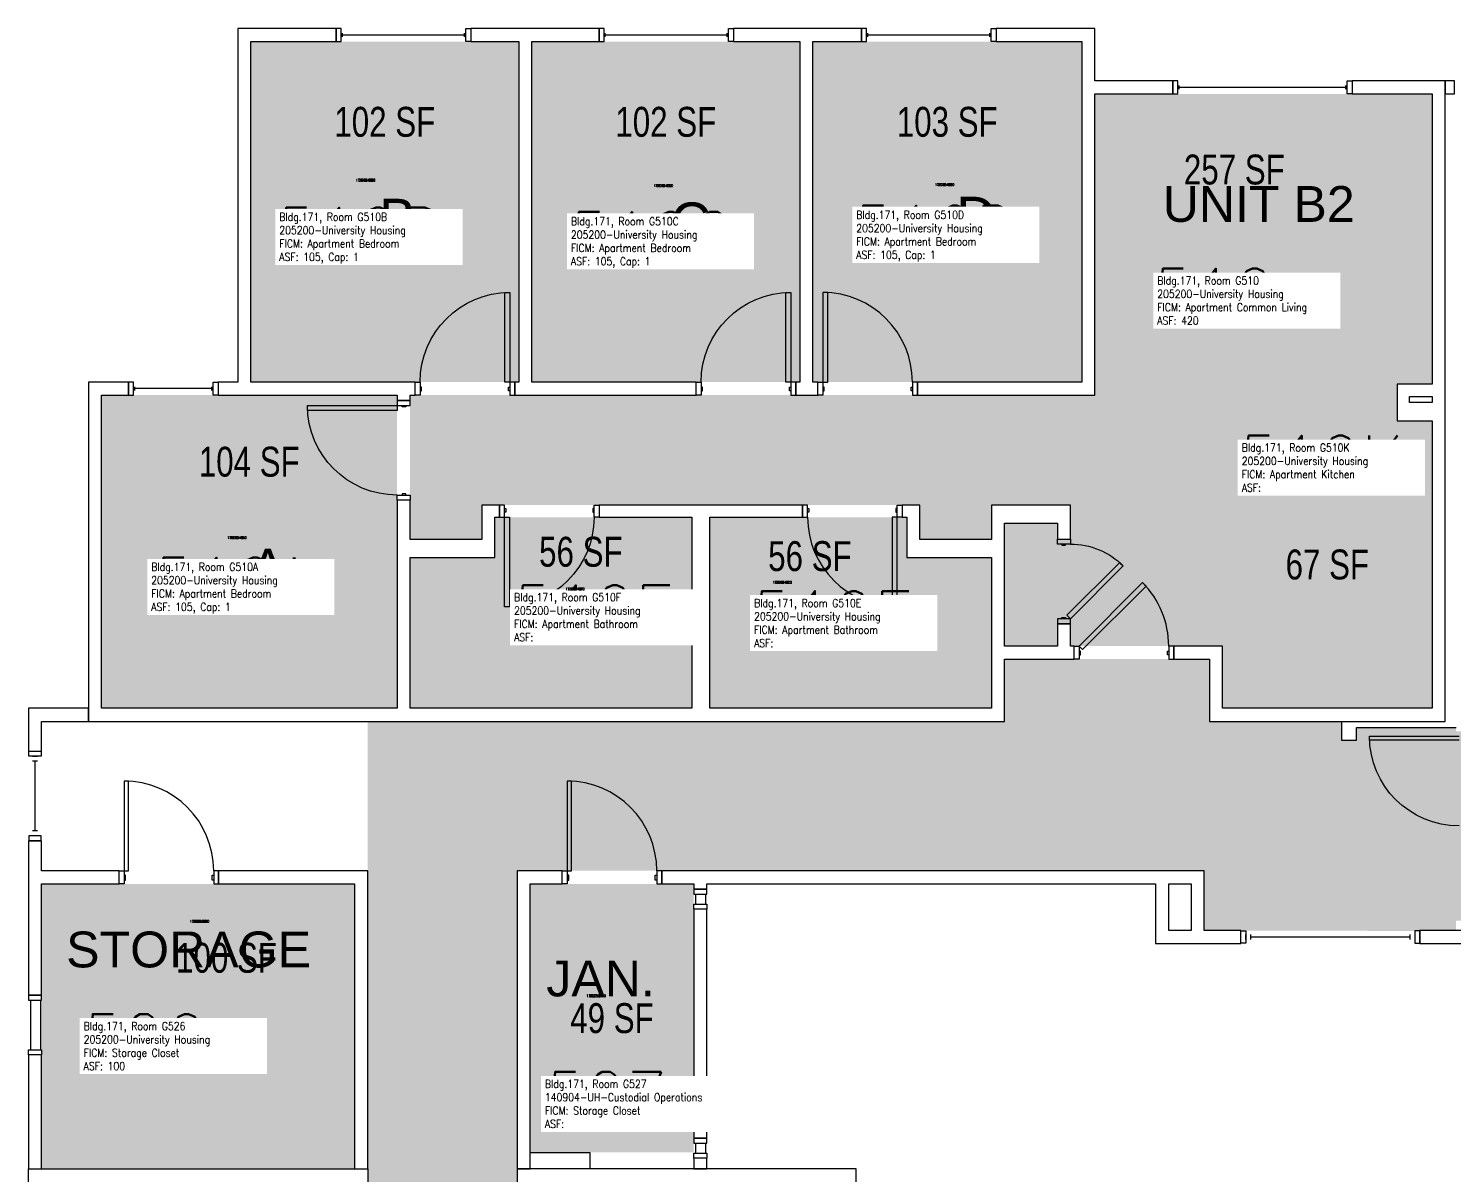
# Model space of a CAD drawing. Header units: inches. Extents: x 1062 to 4030, y -1482 to 1605.
# Drawn here: x 1205 to 1778, y 1145 to 1605 of the extents above; entities that cross this region are included whole.
import ezdxf
from ezdxf.enums import TextEntityAlignment as Align

# ---------------------------------------------------------------- set-up
doc = ezdxf.new("R2010")
doc.units = ezdxf.units.IN
doc.header["$LTSCALE"] = 192
doc.header["$MEASUREMENT"] = 0
for name, color, linetype in [('A-AREA-IDEN', 1, 'Continuous'), ('A-DOOR', 2, 'Continuous'), ('A-GLAZ', 1, 'Continuous'), ('A-IDEN-RNUM', 7, 'Continuous'), ('A-IDEN-SNUM', 4, 'Continuous'), ('A-IDEN-VNUM', 4, 'Continuous'), ('A-ROOM', 1, 'Continuous'), ('A-WALL', 5, 'Continuous'), ('AREA-TEXT', 3, 'Continuous'), ('Rooms-Category-Color', 7, 'Continuous'), ('Rooms-College-Color', 7, 'Continuous'), ('Rooms-Department-Color', 7, 'Continuous'), ('Rooms-Division-Color', 7, 'Continuous'), ('Rooms-Information', 7, 'Continuous')]:
    doc.layers.add(name, color=color, linetype=linetype)
doc.styles.add('AREA', font='arial.ttf', dxfattribs={"width": 0.75, "height": 12})
doc.styles.add('Dimstyle', font='arial.ttf')
doc.styles.add('ROOMSNUMBER', font='txt.shx', dxfattribs={"height": 0.03})
doc.styles.add('ROOMVNUMBER', font='simplex.shx', dxfattribs={"width": 0.85})
doc.styles.get("Standard").update_dxf_attribs({"font": 'arial.ttf'})

msp = doc.modelspace()

# ---------------------------------------------------------------- hatches: boundary and pattern name
h = msp.add_hatch()
h.set_pattern_fill('ANSI31', color=256, style=0)
h.set_pattern_definition([(45, (1169.63128, 1978.21835), (-0.088388348, 0.088388348), [])])
h.paths.add_polyline_path([(1501.1, 1394.27), (1559.84, 1394.27), (1559.84, 1385.06), (1501.1, 1385.06)], flags=9)
at = {"layer": 'Rooms-Category-Color', "true_color": 0x728ef3}
for points in [[(1401.74, 1600.13), (1294.11, 1600.13), (1294.11, 1463.38), (1401.75, 1463.39), (1401.75, 1599.68)], [(1406.99, 1600.13), (1514.61, 1600.13), (1514.63, 1463.39), (1406.99, 1463.38), (1407, 1599.68)], [(1519.86, 1600.13), (1627.86, 1600.13), (1627.86, 1463.38), (1519.86, 1463.38), (1519.88, 1599.68)], [(1768.61, 1579.13), (1633.11, 1579.13), (1633.11, 1458.13), (1358.11, 1458.13), (1358.11, 1400.13), (1386.86, 1400.13), (1386.86, 1414), (1562.9, 1414), (1562.9, 1400.13), (1591.65, 1400.13), (1591.65, 1414), (1623.34, 1414), (1623.34, 1400.38), (1618.09, 1400.38), (1618.09, 1406.75), (1596.9, 1406.75), (1596.9, 1357.38), (1618.09, 1357.38), (1618.09, 1366.38), (1623.34, 1366.38), (1623.34, 1357.38), (1684.47, 1357.38), (1684.47, 1447.88), (1754.61, 1447.88), (1754.61, 1462.5), (1768.61, 1462.5)], [(1234.13, 1332.38), (1234.11, 1458.13), (1352.86, 1458.13), (1352.86, 1332.38)], [(1768.61, 1447.88), (1768.61, 1332.38), (1684.47, 1332.38), (1684.47, 1447.88)], [(1392.13, 1409.12), (1471.25, 1409.12), (1471.25, 1332.38), (1358.13, 1332.38), (1358.11, 1392.88), (1392.11, 1392.88)], [(1478.52, 1332.38), (1591.65, 1332.38), (1591.65, 1392.88), (1557.65, 1392.88), (1557.65, 1409.12), (1478.5, 1409.12)], [(1210.06, 1261.87), (1335.81, 1261.87), (1335.81, 1147.37), (1210.06, 1147.37)], [(1406.31, 1154), (1472.06, 1154), (1472.06, 1261.87), (1406.31, 1261.87)]]:
    msp.add_hatch(color=171, dxfattribs=at).paths.add_polyline_path(points)
at = {"layer": 'Rooms-Category-Color', "true_color": 0xadadad}
for points in [[(1732.24, 1327.13), (1732.24, 1243.02), (1677.06, 1243.13), (1677.06, 1267.12), (1401.06, 1267.12), (1401.06, 779.34), (1426.06, 779.34), (1426.06, 697.02), (1401.06, 697.02), (1401.06, 512.98), (1426.06, 512.98), (1426.06, 430.66), (1401.06, 430.66), (1401.06, 62.63), (1341.06, 62.63), (1341.06, 430.66), (1316.06, 430.66), (1316.06, 512.98), (1341.06, 512.98), (1341.06, 697.02), (1316.06, 697.02), (1316.06, 779.34), (1341.06, 779.34), (1341.06, 1267.12), (1341.06, 1327.13), (1596.9, 1327.13), (1596.9, 1352.13), (1679.22, 1352.13), (1679.22, 1327.13)], [(2373.33, 1275.37), (2369.79, 1278.9), (2351.87, 1296.82), (2321.57, 1327.13), (2031.61, 1327.13), (1782.24, 1327.13), (1782.24, 1323.13), (1778.24, 1323.13), (1778.24, 1324.63), (1738.24, 1324.63), (1738.24, 1319.62), (1732.24, 1319.62), (1732.24, 1243.02), (1763.74, 1242.96), (1778.24, 1243.13), (1778.24, 1247.13), (1782.24, 1247.13), (1782.24, 1245.63), (1822.24, 1245.63), (1822.24, 1250.63), (1828.24, 1250.63), (1828.24, 1222.38), (1897.49, 1222.38), (1897.49, 1243.13), (2320.71, 1243.13), (2327.36, 1236.48), (2330.9, 1232.94)]]:
    msp.add_hatch(color=253, dxfattribs=at).paths.add_polyline_path(points)
at = {"layer": 'Rooms-College-Color', "true_color": 0xadadad}
for points in [[(1401.74, 1600.13), (1294.11, 1600.13), (1294.11, 1463.38), (1401.75, 1463.39), (1401.75, 1599.68)], [(1406.99, 1600.13), (1514.61, 1600.13), (1514.63, 1463.39), (1406.99, 1463.38), (1407, 1599.68)], [(1519.86, 1600.13), (1627.86, 1600.13), (1627.86, 1463.38), (1519.86, 1463.38), (1519.88, 1599.68)], [(1768.61, 1579.13), (1633.11, 1579.13), (1633.11, 1458.13), (1358.11, 1458.13), (1358.11, 1400.13), (1386.86, 1400.13), (1386.86, 1414), (1562.9, 1414), (1562.9, 1400.13), (1591.65, 1400.13), (1591.65, 1414), (1623.34, 1414), (1623.34, 1400.38), (1618.09, 1400.38), (1618.09, 1406.75), (1596.9, 1406.75), (1596.9, 1357.38), (1618.09, 1357.38), (1618.09, 1366.38), (1623.34, 1366.38), (1623.34, 1357.38), (1684.47, 1357.38), (1684.47, 1447.88), (1754.61, 1447.88), (1754.61, 1462.5), (1768.61, 1462.5)], [(1234.13, 1332.38), (1234.11, 1458.13), (1352.86, 1458.13), (1352.86, 1332.38)], [(1768.61, 1447.88), (1768.61, 1332.38), (1684.47, 1332.38), (1684.47, 1447.88)], [(1392.13, 1409.12), (1471.25, 1409.12), (1471.25, 1332.38), (1358.13, 1332.38), (1358.11, 1392.88), (1392.11, 1392.88)], [(1478.52, 1332.38), (1591.65, 1332.38), (1591.65, 1392.88), (1557.65, 1392.88), (1557.65, 1409.12), (1478.5, 1409.12)], [(1732.24, 1327.13), (1732.24, 1243.02), (1677.06, 1243.13), (1677.06, 1267.12), (1401.06, 1267.12), (1401.06, 779.34), (1426.06, 779.34), (1426.06, 697.02), (1401.06, 697.02), (1401.06, 512.98), (1426.06, 512.98), (1426.06, 430.66), (1401.06, 430.66), (1401.06, 62.63), (1341.06, 62.63), (1341.06, 430.66), (1316.06, 430.66), (1316.06, 512.98), (1341.06, 512.98), (1341.06, 697.02), (1316.06, 697.02), (1316.06, 779.34), (1341.06, 779.34), (1341.06, 1267.12), (1341.06, 1327.13), (1596.9, 1327.13), (1596.9, 1352.13), (1679.22, 1352.13), (1679.22, 1327.13)], [(2373.33, 1275.37), (2369.79, 1278.9), (2351.87, 1296.82), (2321.57, 1327.13), (2031.61, 1327.13), (1782.24, 1327.13), (1782.24, 1323.13), (1778.24, 1323.13), (1778.24, 1324.63), (1738.24, 1324.63), (1738.24, 1319.62), (1732.24, 1319.62), (1732.24, 1243.02), (1763.74, 1242.96), (1778.24, 1243.13), (1778.24, 1247.13), (1782.24, 1247.13), (1782.24, 1245.63), (1822.24, 1245.63), (1822.24, 1250.63), (1828.24, 1250.63), (1828.24, 1222.38), (1897.49, 1222.38), (1897.49, 1243.13), (2320.71, 1243.13), (2327.36, 1236.48), (2330.9, 1232.94)], [(1210.06, 1261.87), (1335.81, 1261.87), (1335.81, 1147.37), (1210.06, 1147.37)], [(1406.31, 1154), (1472.06, 1154), (1472.06, 1261.87), (1406.31, 1261.87)]]:
    msp.add_hatch(color=253, dxfattribs=at).paths.add_polyline_path(points)
at = {"layer": 'Rooms-Department-Color', "true_color": 0x604aed}
for points in [[(1401.74, 1600.13), (1294.11, 1600.13), (1294.11, 1463.38), (1401.75, 1463.39), (1401.75, 1599.68)], [(1406.99, 1600.13), (1514.61, 1600.13), (1514.63, 1463.39), (1406.99, 1463.38), (1407, 1599.68)], [(1519.86, 1600.13), (1627.86, 1600.13), (1627.86, 1463.38), (1519.86, 1463.38), (1519.88, 1599.68)], [(1768.61, 1579.13), (1633.11, 1579.13), (1633.11, 1458.13), (1358.11, 1458.13), (1358.11, 1400.13), (1386.86, 1400.13), (1386.86, 1414), (1562.9, 1414), (1562.9, 1400.13), (1591.65, 1400.13), (1591.65, 1414), (1623.34, 1414), (1623.34, 1400.38), (1618.09, 1400.38), (1618.09, 1406.75), (1596.9, 1406.75), (1596.9, 1357.38), (1618.09, 1357.38), (1618.09, 1366.38), (1623.34, 1366.38), (1623.34, 1357.38), (1684.47, 1357.38), (1684.47, 1447.88), (1754.61, 1447.88), (1754.61, 1462.5), (1768.61, 1462.5)], [(1234.13, 1332.38), (1234.11, 1458.13), (1352.86, 1458.13), (1352.86, 1332.38)], [(1768.61, 1447.88), (1768.61, 1332.38), (1684.47, 1332.38), (1684.47, 1447.88)], [(1392.13, 1409.12), (1471.25, 1409.12), (1471.25, 1332.38), (1358.13, 1332.38), (1358.11, 1392.88), (1392.11, 1392.88)], [(1478.52, 1332.38), (1591.65, 1332.38), (1591.65, 1392.88), (1557.65, 1392.88), (1557.65, 1409.12), (1478.5, 1409.12)], [(1210.06, 1261.87), (1335.81, 1261.87), (1335.81, 1147.37), (1210.06, 1147.37)], [(1406.31, 1154), (1472.06, 1154), (1472.06, 1261.87), (1406.31, 1261.87)]]:
    msp.add_hatch(color=173, dxfattribs=at).paths.add_polyline_path(points)
at = {"layer": 'Rooms-Department-Color', "true_color": 0xacacac}
for points in [[(1732.24, 1327.13), (1732.24, 1243.02), (1677.06, 1243.13), (1677.06, 1267.12), (1401.06, 1267.12), (1401.06, 779.34), (1426.06, 779.34), (1426.06, 697.02), (1401.06, 697.02), (1401.06, 512.98), (1426.06, 512.98), (1426.06, 430.66), (1401.06, 430.66), (1401.06, 62.63), (1341.06, 62.63), (1341.06, 430.66), (1316.06, 430.66), (1316.06, 512.98), (1341.06, 512.98), (1341.06, 697.02), (1316.06, 697.02), (1316.06, 779.34), (1341.06, 779.34), (1341.06, 1267.12), (1341.06, 1327.13), (1596.9, 1327.13), (1596.9, 1352.13), (1679.22, 1352.13), (1679.22, 1327.13)], [(2373.33, 1275.37), (2369.79, 1278.9), (2351.87, 1296.82), (2321.57, 1327.13), (2031.61, 1327.13), (1782.24, 1327.13), (1782.24, 1323.13), (1778.24, 1323.13), (1778.24, 1324.63), (1738.24, 1324.63), (1738.24, 1319.62), (1732.24, 1319.62), (1732.24, 1243.02), (1763.74, 1242.96), (1778.24, 1243.13), (1778.24, 1247.13), (1782.24, 1247.13), (1782.24, 1245.63), (1822.24, 1245.63), (1822.24, 1250.63), (1828.24, 1250.63), (1828.24, 1222.38), (1897.49, 1222.38), (1897.49, 1243.13), (2320.71, 1243.13), (2327.36, 1236.48), (2330.9, 1232.94)]]:
    msp.add_hatch(color=253, dxfattribs=at).paths.add_polyline_path(points)
at = {"layer": 'Rooms-Division-Color', "true_color": 0x604aed}
for points in [[(1401.74, 1600.13), (1294.11, 1600.13), (1294.11, 1463.38), (1401.75, 1463.39), (1401.75, 1599.68)], [(1406.99, 1600.13), (1514.61, 1600.13), (1514.63, 1463.39), (1406.99, 1463.38), (1407, 1599.68)], [(1519.86, 1600.13), (1627.86, 1600.13), (1627.86, 1463.38), (1519.86, 1463.38), (1519.88, 1599.68)], [(1768.61, 1579.13), (1633.11, 1579.13), (1633.11, 1458.13), (1358.11, 1458.13), (1358.11, 1400.13), (1386.86, 1400.13), (1386.86, 1414), (1562.9, 1414), (1562.9, 1400.13), (1591.65, 1400.13), (1591.65, 1414), (1623.34, 1414), (1623.34, 1400.38), (1618.09, 1400.38), (1618.09, 1406.75), (1596.9, 1406.75), (1596.9, 1357.38), (1618.09, 1357.38), (1618.09, 1366.38), (1623.34, 1366.38), (1623.34, 1357.38), (1684.47, 1357.38), (1684.47, 1447.88), (1754.61, 1447.88), (1754.61, 1462.5), (1768.61, 1462.5)], [(1234.13, 1332.38), (1234.11, 1458.13), (1352.86, 1458.13), (1352.86, 1332.38)], [(1768.61, 1447.88), (1768.61, 1332.38), (1684.47, 1332.38), (1684.47, 1447.88)], [(1392.13, 1409.12), (1471.25, 1409.12), (1471.25, 1332.38), (1358.13, 1332.38), (1358.11, 1392.88), (1392.11, 1392.88)], [(1478.52, 1332.38), (1591.65, 1332.38), (1591.65, 1392.88), (1557.65, 1392.88), (1557.65, 1409.12), (1478.5, 1409.12)], [(1210.06, 1261.87), (1335.81, 1261.87), (1335.81, 1147.37), (1210.06, 1147.37)], [(1406.31, 1154), (1472.06, 1154), (1472.06, 1261.87), (1406.31, 1261.87)]]:
    msp.add_hatch(color=173, dxfattribs=at).paths.add_polyline_path(points)
at = {"layer": 'Rooms-Division-Color', "true_color": 0xadadad}
for points in [[(1732.24, 1327.13), (1732.24, 1243.02), (1677.06, 1243.13), (1677.06, 1267.12), (1401.06, 1267.12), (1401.06, 779.34), (1426.06, 779.34), (1426.06, 697.02), (1401.06, 697.02), (1401.06, 512.98), (1426.06, 512.98), (1426.06, 430.66), (1401.06, 430.66), (1401.06, 62.63), (1341.06, 62.63), (1341.06, 430.66), (1316.06, 430.66), (1316.06, 512.98), (1341.06, 512.98), (1341.06, 697.02), (1316.06, 697.02), (1316.06, 779.34), (1341.06, 779.34), (1341.06, 1267.12), (1341.06, 1327.13), (1596.9, 1327.13), (1596.9, 1352.13), (1679.22, 1352.13), (1679.22, 1327.13)], [(2373.33, 1275.37), (2369.79, 1278.9), (2351.87, 1296.82), (2321.57, 1327.13), (2031.61, 1327.13), (1782.24, 1327.13), (1782.24, 1323.13), (1778.24, 1323.13), (1778.24, 1324.63), (1738.24, 1324.63), (1738.24, 1319.62), (1732.24, 1319.62), (1732.24, 1243.02), (1763.74, 1242.96), (1778.24, 1243.13), (1778.24, 1247.13), (1782.24, 1247.13), (1782.24, 1245.63), (1822.24, 1245.63), (1822.24, 1250.63), (1828.24, 1250.63), (1828.24, 1222.38), (1897.49, 1222.38), (1897.49, 1243.13), (2320.71, 1243.13), (2327.36, 1236.48), (2330.9, 1232.94)]]:
    msp.add_hatch(color=253, dxfattribs=at).paths.add_polyline_path(points)

# ---------------------------------------------------------------- linework, layer by layer
at = {"layer": 'A-DOOR'}
for p, q in [((1743.49, 1321.12), (1779.49, 1321.12)), ((1743.49, 1319.62), (1743.49, 1321.12)), ((1779.49, 1319.62), (1743.49, 1319.62)), ((1244.94, 1303.12), (1243.19, 1303.12)), ((1243.19, 1303.12), (1243.19, 1267.12)), ((1244.94, 1267.12), (1244.94, 1303.12)), ((1422.94, 1303.12), (1421.19, 1303.12)), ((1421.19, 1303.12), (1421.19, 1267.12)), ((1422.94, 1267.12), (1422.94, 1303.12)), ((1241.19, 1261.87), (1241.19, 1267.12)), ((1241.19, 1267.12), (1243.19, 1267.12)), ((1243.19, 1267.12), (1244.94, 1267.12)), ((1243.19, 1267.12), (1243.19, 1261.87)), ((1281.19, 1267.12), (1279.19, 1267.12)), ((1279.19, 1267.12), (1279.19, 1261.87)), ((1281.19, 1261.87), (1281.19, 1267.12)), ((1419.19, 1261.87), (1419.19, 1267.12)), ((1419.19, 1267.12), (1421.19, 1267.12)), ((1421.19, 1267.12), (1422.94, 1267.12)), ((1421.19, 1267.12), (1421.19, 1261.87)), ((1459.19, 1267.12), (1457.19, 1267.12)), ((1457.19, 1267.12), (1457.19, 1261.87)), ((1459.19, 1261.87), (1459.19, 1267.12)), ((1243.19, 1261.87), (1241.19, 1261.87)), ((1243.81, 1265.37), (1243.19, 1265.37)), ((1243.19, 1265.37), (1243.19, 1263.37)), ((1243.19, 1263.37), (1243.81, 1263.37)), ((1243.81, 1263.37), (1243.81, 1265.37)), ((1278.56, 1263.37), (1278.56, 1265.37)), ((1278.56, 1265.37), (1279.19, 1265.37)), ((1279.19, 1263.37), (1278.56, 1263.37)), ((1279.19, 1265.37), (1279.19, 1263.37)), ((1279.19, 1261.87), (1281.19, 1261.87)), ((1421.19, 1261.87), (1419.19, 1261.87)), ((1421.81, 1265.37), (1421.19, 1265.37)), ((1421.19, 1265.37), (1421.19, 1263.37)), ((1421.19, 1263.37), (1421.81, 1263.37)), ((1421.81, 1263.37), (1421.81, 1265.37)), ((1456.56, 1263.37), (1456.56, 1265.37)), ((1456.56, 1265.37), (1457.19, 1265.37)), ((1457.19, 1263.37), (1456.56, 1263.37)), ((1457.19, 1265.37), (1457.19, 1263.37)), ((1457.19, 1261.87), (1459.19, 1261.87))]:
    msp.add_line(p, q, dxfattribs=at)
for points in [[(1398.11, 1463.38), (1396.11, 1463.38), (1396.11, 1499.38), (1398.11, 1499.38)], [(1510.99, 1463.38), (1508.99, 1463.38), (1508.99, 1499.38), (1510.99, 1499.38)], [(1523.86, 1463.38), (1525.86, 1463.38), (1525.86, 1499.38), (1523.86, 1499.38)], [(1362.11, 1458.13), (1360.11, 1458.13), (1360.11, 1463.38), (1362.11, 1463.38)], [(1362.11, 1459.88), (1362.61, 1459.88), (1362.61, 1461.38), (1362.11, 1461.38)], [(1398.11, 1459.88), (1397.61, 1459.88), (1397.61, 1461.38), (1398.11, 1461.38)], [(1398.11, 1458.13), (1400.11, 1458.13), (1400.11, 1463.38), (1398.11, 1463.38)], [(1474.99, 1458.13), (1472.99, 1458.13), (1472.99, 1463.38), (1474.99, 1463.38)], [(1474.99, 1459.88), (1475.49, 1459.88), (1475.49, 1461.38), (1474.99, 1461.38)], [(1510.99, 1459.88), (1510.49, 1459.88), (1510.49, 1461.38), (1510.99, 1461.38)], [(1510.99, 1458.13), (1512.99, 1458.13), (1512.99, 1463.38), (1510.99, 1463.38)], [(1523.86, 1458.13), (1521.86, 1458.13), (1521.86, 1463.38), (1523.86, 1463.38)], [(1523.86, 1459.88), (1524.36, 1459.88), (1524.36, 1461.38), (1523.86, 1461.38)], [(1559.86, 1459.88), (1559.36, 1459.88), (1559.36, 1461.38), (1559.86, 1461.38)], [(1559.86, 1458.13), (1561.86, 1458.13), (1561.86, 1463.38), (1559.86, 1463.38)], [(1358.11, 1454), (1358.11, 1456), (1352.86, 1456), (1352.86, 1454)], [(1352.86, 1454), (1352.86, 1452), (1316.86, 1452), (1316.86, 1454)], [(1356.36, 1454), (1356.36, 1453.5), (1354.86, 1453.5), (1354.86, 1454)], [(1358.11, 1418), (1358.11, 1416), (1352.86, 1416), (1352.86, 1418)], [(1356.36, 1418), (1356.36, 1418.5), (1354.86, 1418.5), (1354.86, 1418)], [(1396, 1414), (1394, 1414), (1394, 1409.12), (1396, 1409.12)], [(1396, 1412.62), (1396.5, 1412.62), (1396.5, 1411.12), (1396, 1411.12)], [(1396, 1409.12), (1398, 1409.12), (1398, 1373.12), (1396, 1373.12)], [(1432, 1412.62), (1431.5, 1412.62), (1431.5, 1411.12), (1432, 1411.12)], [(1432, 1414), (1434, 1414), (1434, 1409.12), (1432, 1409.12)], [(1517.75, 1414), (1515.75, 1414), (1515.75, 1409.12), (1517.75, 1409.12)], [(1517.75, 1412.62), (1518.25, 1412.62), (1518.25, 1411.12), (1517.75, 1411.12)], [(1553.75, 1409.12), (1551.75, 1409.12), (1551.75, 1373.12), (1553.75, 1373.12)], [(1553.75, 1412.62), (1553.25, 1412.62), (1553.25, 1411.12), (1553.75, 1411.12)], [(1553.75, 1414), (1555.75, 1414), (1555.75, 1409.12), (1553.75, 1409.12)], [(1618.09, 1398.33), (1618.09, 1400.33), (1623.34, 1400.33), (1623.34, 1398.33)], [(1619.84, 1398.33), (1619.84, 1397.83), (1621.34, 1397.83), (1621.34, 1398.33)], [(1623.34, 1368.33), (1621.93, 1369.74), (1643.14, 1390.95), (1644.56, 1389.54)], [(1626.83, 1357.38), (1628.25, 1355.96), (1653.7, 1381.42), (1652.29, 1382.83)], [(1618.09, 1368.33), (1618.09, 1366.33), (1623.34, 1366.33), (1623.34, 1368.33)], [(1619.84, 1368.33), (1619.84, 1368.83), (1621.34, 1368.83), (1621.34, 1368.33)], [(1626.83, 1352.13), (1624.83, 1352.13), (1624.83, 1357.38), (1626.83, 1357.38)], [(1626.83, 1353.88), (1627.33, 1353.88), (1627.33, 1355.38), (1626.83, 1355.38)], [(1662.83, 1353.88), (1662.33, 1353.88), (1662.33, 1355.38), (1662.83, 1355.38)], [(1662.83, 1352.13), (1664.83, 1352.13), (1664.83, 1357.38), (1662.83, 1357.38)]]:
    msp.add_lwpolyline(points, close=True, dxfattribs=at)
at = {"layer": 'A-DOOR', "extrusion": (0, 0, -1)}
for centre, radius, start, end in [((-1398.11, 1463.38), 36, 0, 90), ((-1510.99, 1463.38), 36, 0, 90), ((-1352.86, 1454), 36, 270, 0), ((-1396, 1409.12), 36, 180, 270), ((-1623.34, 1368.33), 30, 90, 135), ((-1779.49, 1321.12), 36, 270, 360)]:
    msp.add_arc(centre, radius, start, end, dxfattribs=at)
at = {"layer": 'A-DOOR'}
for centre, start, end in [((1523.86, 1463.38), 0, 90), ((1553.75, 1409.12), 180, 270), ((1626.83, 1357.38), 0, 45), ((1243.19, 1267.12), 0, 90), ((1421.19, 1267.12), 0, 90)]:
    msp.add_arc(centre, 36, start, end, dxfattribs=at)
at = {"layer": 'A-GLAZ'}
for p, q in [((1330.96, 1602), (1330.96, 1603.5)), ((1379.96, 1602.75), (1330.96, 1602.75)), ((1379.96, 1602), (1379.96, 1603.5)), ((1436.49, 1602), (1436.49, 1603.5)), ((1485.49, 1602.75), (1436.49, 1602.75)), ((1485.49, 1602), (1485.49, 1603.5)), ((1541.96, 1602), (1541.96, 1603.5)), ((1590.96, 1602.75), (1541.96, 1602.75)), ((1590.96, 1602), (1590.96, 1603.5)), ((1667, 1581), (1667, 1582.5)), ((1734, 1581.75), (1667, 1581.75)), ((1734, 1581), (1734, 1582.5)), ((1247.49, 1460), (1247.49, 1461.5)), ((1278.49, 1460.75), (1247.49, 1460.75)), ((1278.49, 1460), (1278.49, 1461.5)), ((1204.94, 1313.12), (1204.94, 1315.12)), ((1204.94, 1315.12), (1209.94, 1315.12)), ((1209.94, 1313.12), (1204.94, 1313.12)), ((1206.44, 1313.12), (1208.44, 1313.12)), ((1209.94, 1315.12), (1209.94, 1313.12)), ((1208.44, 1311.12), (1206.44, 1311.12)), ((1207.44, 1283.12), (1207.44, 1311.12)), ((1208.44, 1283.12), (1206.44, 1283.12)), ((1204.94, 1281.12), (1204.94, 1279.12)), ((1209.94, 1281.12), (1204.94, 1281.12)), ((1204.94, 1279.12), (1209.94, 1279.12)), ((1208.44, 1281.12), (1206.44, 1281.12)), ((1209.94, 1279.12), (1209.94, 1281.12)), ((1477.31, 1259.67), (1472.06, 1259.67)), ((1472.06, 1259.67), (1472.06, 1257.67)), ((1472.06, 1257.67), (1477.31, 1257.67)), ((1472.69, 1257.67), (1472.69, 1253.67)), ((1476.69, 1257.67), (1476.69, 1253.67)), ((1477.31, 1257.67), (1477.31, 1259.67)), ((1472.06, 1251.67), (1472.06, 1253.67)), ((1472.06, 1253.67), (1477.31, 1253.67)), ((1477.31, 1251.67), (1472.06, 1251.67)), ((1477.31, 1253.67), (1477.31, 1251.67)), ((1691.74, 1238), (1691.74, 1243)), ((1691.74, 1243), (1693.74, 1243)), ((1693.74, 1243), (1693.74, 1238)), ((1763.74, 1243), (1761.74, 1243)), ((1761.74, 1243), (1761.74, 1238)), ((1763.74, 1238), (1763.74, 1243)), ((1693.74, 1238), (1691.74, 1238)), ((1693.74, 1239.5), (1693.74, 1241.5)), ((1695.74, 1241.5), (1695.74, 1239.5)), ((1759.74, 1240.5), (1695.74, 1240.5)), ((1759.74, 1241.5), (1759.74, 1239.5)), ((1761.74, 1241.5), (1761.74, 1239.5)), ((1761.74, 1238), (1763.74, 1238)), ((1210.06, 1217.18), (1204.81, 1217.18)), ((1204.81, 1217.18), (1204.81, 1215.18)), ((1204.81, 1215.18), (1210.06, 1215.18)), ((1205.61, 1215.18), (1205.61, 1195.18)), ((1209.61, 1215.18), (1209.61, 1195.18)), ((1210.06, 1215.18), (1210.06, 1217.18)), ((1204.81, 1193.18), (1204.81, 1195.18)), ((1204.81, 1195.18), (1210.06, 1195.18)), ((1210.06, 1193.18), (1204.81, 1193.18)), ((1210.06, 1195.18), (1210.06, 1193.18)), ((1477.31, 1159.71), (1472.06, 1159.71)), ((1472.06, 1159.71), (1472.06, 1157.71)), ((1472.06, 1157.71), (1477.31, 1157.71)), ((1472.69, 1157.71), (1472.69, 1153.71)), ((1476.69, 1157.71), (1476.69, 1153.71)), ((1477.31, 1157.71), (1477.31, 1159.71)), ((1472.06, 1151.71), (1472.06, 1153.71)), ((1472.06, 1153.71), (1477.31, 1153.71)), ((1477.31, 1151.71), (1472.06, 1151.71)), ((1477.31, 1153.71), (1477.31, 1151.71))]:
    msp.add_line(p, q, dxfattribs=at)
for points in [[(1330.46, 1605.38), (1328.46, 1605.38), (1328.46, 1600.13), (1330.46, 1600.13)], [(1380.46, 1605.38), (1382.46, 1605.38), (1382.46, 1600.13), (1380.46, 1600.13)], [(1435.99, 1605.38), (1433.99, 1605.38), (1433.99, 1600.13), (1435.99, 1600.13)], [(1485.99, 1605.38), (1487.99, 1605.38), (1487.99, 1600.13), (1485.99, 1600.13)], [(1541.46, 1605.38), (1539.46, 1605.38), (1539.46, 1600.13), (1541.46, 1600.13)], [(1591.46, 1605.38), (1593.46, 1605.38), (1593.46, 1600.13), (1591.46, 1600.13)], [(1666.5, 1584.38), (1664.5, 1584.38), (1664.5, 1579.13), (1666.5, 1579.13)], [(1734.5, 1584.38), (1736.5, 1584.38), (1736.5, 1579.13), (1734.5, 1579.13)], [(1246.99, 1463.38), (1244.99, 1463.38), (1244.99, 1458.13), (1246.99, 1458.13)], [(1278.99, 1463.38), (1280.99, 1463.38), (1280.99, 1458.13), (1278.99, 1458.13)]]:
    msp.add_lwpolyline(points, close=True, dxfattribs=at)
at = {"layer": 'A-WALL'}
for p, q in [((1288.86, 1605.38), (1288.86, 1463.38)), ((1328.46, 1605.38), (1288.86, 1605.38)), ((1328.46, 1600.13), (1328.46, 1605.38)), ((1382.46, 1605.38), (1382.46, 1600.13)), ((1433.99, 1605.38), (1382.46, 1605.38)), ((1433.99, 1600.13), (1433.99, 1605.38)), ((1539.46, 1605.38), (1487.99, 1605.38)), ((1487.99, 1605.38), (1487.99, 1600.13)), ((1539.46, 1600.13), (1539.46, 1605.38)), ((1633.11, 1605.38), (1593.46, 1605.38)), ((1593.46, 1605.38), (1593.46, 1600.13)), ((1633.11, 1584.38), (1633.11, 1605.38)), ((1294.11, 1463.38), (1294.11, 1600.13)), ((1294.11, 1600.13), (1328.46, 1600.13)), ((1382.46, 1600.13), (1401.74, 1600.13)), ((1401.74, 1600.13), (1401.74, 1463.38)), ((1406.99, 1463.38), (1406.99, 1600.13)), ((1406.99, 1600.13), (1433.99, 1600.13)), ((1487.99, 1600.13), (1514.61, 1600.13)), ((1514.61, 1600.13), (1514.61, 1463.38)), ((1519.86, 1600.13), (1539.46, 1600.13)), ((1519.86, 1463.38), (1519.86, 1600.13)), ((1593.46, 1600.13), (1627.86, 1600.13)), ((1627.86, 1600.13), (1627.86, 1463.38)), ((1664.5, 1584.38), (1633.11, 1584.38)), ((1664.5, 1579.13), (1664.5, 1584.38)), ((1773.86, 1584.38), (1736.5, 1584.38)), ((1736.5, 1584.38), (1736.5, 1579.13)), ((1777.61, 1584.38), (1773.86, 1584.38)), ((1773.86, 1584.38), (1773.86, 1579.13)), ((1773.86, 1327.13), (1773.86, 1584.38)), ((1777.61, 1579.13), (1777.61, 1584.38)), ((1633.11, 1458.13), (1633.11, 1579.13)), ((1633.11, 1579.13), (1664.5, 1579.13)), ((1736.5, 1579.13), (1768.61, 1579.13)), ((1768.61, 1579.13), (1768.61, 1462.5)), ((1773.86, 1579.13), (1777.61, 1579.13)), ((1244.99, 1463.38), (1228.86, 1463.38)), ((1228.86, 1463.38), (1228.86, 1327.13)), ((1244.99, 1458.13), (1244.99, 1463.38)), ((1288.86, 1463.38), (1280.99, 1463.38)), ((1280.99, 1463.38), (1280.99, 1458.13)), ((1360.11, 1463.38), (1294.11, 1463.38)), ((1360.11, 1458.13), (1360.11, 1463.38)), ((1401.74, 1463.38), (1400.11, 1463.38)), ((1400.11, 1463.38), (1400.11, 1458.13)), ((1472.99, 1463.38), (1406.99, 1463.38)), ((1472.99, 1458.13), (1472.99, 1463.38)), ((1514.61, 1463.38), (1512.99, 1463.38)), ((1512.99, 1463.38), (1512.99, 1458.13)), ((1521.86, 1463.38), (1519.86, 1463.38)), ((1521.86, 1458.13), (1521.86, 1463.38)), ((1627.86, 1463.38), (1561.86, 1463.38)), ((1561.86, 1463.38), (1561.86, 1458.13)), ((1754.61, 1462.5), (1754.61, 1447.88)), ((1768.61, 1462.5), (1754.61, 1462.5)), ((1234.11, 1458.13), (1244.99, 1458.13)), ((1234.11, 1332.38), (1234.11, 1458.13)), ((1280.99, 1458.13), (1289.49, 1458.13)), ((1289.49, 1458.13), (1352.86, 1458.13)), ((1352.86, 1458.13), (1352.86, 1456)), ((1352.86, 1456), (1358.11, 1456)), ((1358.11, 1458.13), (1360.11, 1458.13)), ((1358.11, 1456), (1358.11, 1458.13)), ((1400.11, 1458.13), (1472.99, 1458.13)), ((1512.99, 1458.13), (1521.86, 1458.13)), ((1561.86, 1458.13), (1633.11, 1458.13)), ((1759.49, 1455.13), (1759.49, 1457.63)), ((1759.49, 1457.63), (1768.61, 1457.63)), ((1768.61, 1455.13), (1759.49, 1455.13)), ((1768.61, 1457.63), (1768.61, 1455.13)), ((1754.61, 1447.88), (1768.61, 1447.88)), ((1768.61, 1447.88), (1768.61, 1332.38)), ((1358.11, 1416), (1352.86, 1416)), ((1352.86, 1416), (1352.86, 1413.38)), ((1358.11, 1413.38), (1358.11, 1416)), ((1352.86, 1413.38), (1352.86, 1332.38)), ((1358.11, 1400.13), (1358.11, 1413.38)), ((1394, 1414), (1386.86, 1414)), ((1386.86, 1414), (1386.86, 1400.13)), ((1392.11, 1409.12), (1394, 1409.12)), ((1392.11, 1392.88), (1392.11, 1409.12)), ((1394, 1409.12), (1394, 1414)), ((1515.75, 1414), (1434, 1414)), ((1434, 1414), (1434, 1409.12)), ((1434, 1409.12), (1471.25, 1409.12)), ((1471.25, 1409.12), (1471.25, 1332.38)), ((1478.5, 1409.12), (1515.75, 1409.12)), ((1478.5, 1332.38), (1478.5, 1409.12)), ((1515.75, 1409.12), (1515.75, 1414)), ((1562.9, 1414), (1555.75, 1414)), ((1555.75, 1414), (1555.75, 1409.12)), ((1555.75, 1409.12), (1557.65, 1409.12)), ((1557.65, 1409.12), (1557.65, 1392.88)), ((1562.9, 1400.13), (1562.9, 1414)), ((1623.34, 1414), (1591.65, 1414)), ((1591.65, 1414), (1591.65, 1400.13)), ((1623.34, 1400.33), (1623.34, 1414)), ((1596.9, 1406.75), (1618.09, 1406.75)), ((1596.9, 1357.38), (1596.9, 1406.75)), ((1618.09, 1406.75), (1618.09, 1400.33)), ((1386.86, 1400.13), (1358.11, 1400.13)), ((1591.65, 1400.13), (1562.9, 1400.13)), ((1618.09, 1400.33), (1623.34, 1400.33)), ((1358.11, 1332.38), (1358.11, 1392.88)), ((1358.11, 1392.88), (1392.11, 1392.88)), ((1557.65, 1392.88), (1591.65, 1392.88)), ((1591.65, 1392.88), (1591.65, 1332.38)), ((1623.34, 1366.33), (1618.09, 1366.33)), ((1618.09, 1366.33), (1618.09, 1357.38)), ((1623.34, 1357.38), (1623.34, 1366.33)), ((1618.09, 1357.38), (1596.9, 1357.38)), ((1596.9, 1352.13), (1624.83, 1352.13)), ((1596.9, 1327.13), (1596.9, 1352.13)), ((1624.83, 1357.38), (1623.34, 1357.38)), ((1624.83, 1352.13), (1624.83, 1357.38)), ((1684.47, 1357.38), (1664.83, 1357.38)), ((1664.83, 1357.38), (1664.83, 1352.13)), ((1664.83, 1352.13), (1679.22, 1352.13)), ((1679.22, 1352.13), (1679.22, 1327.13)), ((1684.47, 1332.38), (1684.47, 1357.38)), ((1228.86, 1332.38), (1204.81, 1332.38)), ((1204.81, 1332.38), (1204.81, 1315.12)), ((1228.86, 1327.13), (1228.86, 1332.38)), ((1352.86, 1332.38), (1234.11, 1332.38)), ((1471.25, 1332.38), (1358.11, 1332.38)), ((1591.65, 1332.38), (1478.5, 1332.38)), ((1768.61, 1332.38), (1684.47, 1332.38)), ((1210.06, 1327.13), (1228.86, 1327.13)), ((1210.06, 1315.12), (1210.06, 1327.13)), ((1228.86, 1327.13), (1357.49, 1327.13)), ((1357.49, 1327.13), (1596.9, 1327.13)), ((1679.22, 1327.13), (1773.86, 1327.13)), ((1732.24, 1327.13), (1732.24, 1319.62)), ((1738.24, 1319.62), (1738.24, 1324.63)), ((1738.24, 1324.63), (1778.24, 1324.63)), ((1732.24, 1319.62), (1738.24, 1319.62)), ((1204.81, 1315.12), (1210.06, 1315.12)), ((1210.06, 1279.12), (1204.81, 1279.12)), ((1204.81, 1279.12), (1204.81, 1257.13)), ((1210.06, 1267.12), (1210.06, 1279.12)), ((1241.19, 1267.12), (1210.06, 1267.12)), ((1241.19, 1261.87), (1241.19, 1267.12)), ((1341.06, 1267.12), (1281.19, 1267.12)), ((1281.19, 1267.12), (1281.19, 1261.87)), ((1341.06, 1147.37), (1341.06, 1267.12)), ((1419.19, 1267.12), (1401.06, 1267.12)), ((1401.06, 1267.12), (1401.06, 1147.37)), ((1419.19, 1261.87), (1419.19, 1267.12)), ((1677.06, 1267.12), (1459.19, 1267.12)), ((1459.19, 1267.12), (1459.19, 1261.87)), ((1677.06, 1243.13), (1677.06, 1267.12)), ((1210.06, 1261.87), (1241.19, 1261.87)), ((1210.06, 1257.13), (1210.06, 1261.87)), ((1281.19, 1261.87), (1335.81, 1261.87)), ((1335.81, 1261.87), (1335.81, 1147.37)), ((1406.31, 1261.87), (1419.19, 1261.87)), ((1406.31, 1147.37), (1406.31, 1261.87)), ((1459.19, 1261.87), (1472.06, 1261.87)), ((1472.06, 1261.87), (1472.06, 1259.67)), ((1477.31, 1261.87), (1657.56, 1261.87)), ((1477.31, 1259.67), (1477.31, 1261.87)), ((1657.56, 1261.87), (1657.56, 1237.88)), ((1662.81, 1261.87), (1671.81, 1261.87)), ((1662.81, 1243.13), (1662.81, 1261.87)), ((1671.81, 1261.87), (1671.81, 1243.13)), ((1204.81, 1257.13), (1204.81, 1217.18)), ((1210.06, 1217.18), (1210.06, 1257.13)), ((1472.06, 1259.67), (1477.31, 1259.67)), ((1477.31, 1251.67), (1472.06, 1251.67)), ((1472.06, 1251.67), (1472.06, 1159.71)), ((1477.31, 1159.71), (1477.31, 1251.67)), ((1671.81, 1243.13), (1662.81, 1243.13)), ((1691.74, 1243.13), (1677.06, 1243.13)), ((1691.74, 1237.88), (1691.74, 1243.13)), ((1828.24, 1243.13), (1763.74, 1243.13)), ((1763.74, 1243.13), (1763.74, 1237.88)), ((1657.56, 1237.88), (1691.74, 1237.88)), ((1763.74, 1237.88), (1790.24, 1237.88)), ((1204.81, 1217.18), (1210.06, 1217.18)), ((1210.06, 1193.18), (1204.81, 1193.18)), ((1204.81, 1193.18), (1204.81, 1147.37)), ((1210.06, 1147.37), (1210.06, 1193.18)), ((1472.06, 1159.71), (1477.31, 1159.71)), ((1406.31, 1154), (1430.31, 1154)), ((1430.31, 1154), (1430.31, 1147.37)), ((1477.31, 1151.71), (1472.06, 1151.71)), ((1472.06, 1151.71), (1472.06, 1147.37)), ((1477.31, 1147.37), (1477.31, 1151.71)), ((1204.81, 1147.37), (1210.06, 1147.37)), ((1204.81, 1131.24), (1204.81, 1147.37)), ((1204.81, 1147.37), (1341.06, 1147.37)), ((1335.81, 1147.37), (1341.06, 1147.37)), ((1341.06, 1147.37), (1341.06, 1018.75)), ((1401.06, 1147.37), (1406.31, 1147.37)), ((1537.31, 1147.37), (1401.06, 1147.37)), ((1401.06, 1147.37), (1401.06, 1018.75)), ((1472.06, 1147.37), (1477.31, 1147.37)), ((1537.31, 1131.24), (1537.31, 1147.37))]:
    msp.add_line(p, q, dxfattribs=at)

# ---------------------------------------------------------------- texts
at = {"layer": 'A-AREA-IDEN'}
for s, p in [('UNIT B2', (1698.97, 1527.71)), ('STORAGE', (1269.11, 1228.31)), ('JAN.', (1434.6, 1216.68))]:
    msp.add_text(s, height=14.4, dxfattribs=at).set_placement(p, align=Align.CENTER)
at = {"layer": 'A-IDEN-RNUM', "style": 'ROOMSNUMBER', "width": 0.85}
for s, p in [('0510-B0', (1340.21, 1544.45)), ('0510-C0', (1459.81, 1542.26)), ('0510-D0', (1572.83, 1542.7)), ('0510-00', (1697.26, 1496.82)), ('0510-K0', (1718.55, 1429.26)), ('0510-A0', (1288.51, 1400.87)), ('0510-F0', (1424.32, 1380.3)), ('0510-E0', (1507.56, 1382.93)), ('0526-00', (1273.49, 1246.78)), ('0527-00', (1432.81, 1216.88))]:
    msp.add_text(s, height=1, dxfattribs=at).set_placement(p, align=Align.MIDDLE_CENTER)
at = {"layer": 'A-IDEN-SNUM', "style": 'ROOMSNUMBER', "width": 0.85}
for s, p in [('1710G510B0', (1340.21, 1544.45)), ('1710G510C0', (1459.81, 1542.26)), ('1710G510D0', (1572.83, 1542.7)), ('1710G51000', (1697.26, 1496.82)), ('1710G510K0', (1718.55, 1429.26)), ('1710G510A0', (1288.51, 1400.87)), ('1710G510F0', (1424.32, 1380.3)), ('1710G510E0', (1507.56, 1382.93)), ('1710G52600', (1273.49, 1246.78)), ('1710G52700', (1432.81, 1216.88))]:
    msp.add_text(s, height=1, dxfattribs=at).set_placement(p, align=Align.MIDDLE_CENTER)
at = {"layer": 'A-IDEN-VNUM', "style": 'ROOMVNUMBER', "width": 0.85}
for s, p in [('510B', (1337.43, 1522.22)), ('510C', (1455.02, 1520.45)), ('510D', (1569.17, 1523.05)), ('510', (1680.97, 1497.71)), ('510K', (1724.03, 1430.62)), ('510A', (1286.89, 1381.66)), ('510F', (1431.28, 1370.53)), ('510E', (1527.69, 1368.2)), ('526', (1251.11, 1198.31)), ('527', (1436.82, 1175.09))]:
    msp.add_text(s, height=22.5, dxfattribs=at).set_placement(p, align=Align.MIDDLE_CENTER)
at = {"layer": 'A-ROOM', "char_height": 16, "width": 1, "attachment_point": 1, "style": 'Dimstyle'}
for s, insert in [('{\\C1;B}', (1345.62, 1537.01)), ('{\\C1;C}', (1462.7, 1535.51)), ('{\\C1;D}', (1577.46, 1537.84)), ('{\\C1;A}', (1293.45, 1396.44))]:
    msp.add_mtext(s, dxfattribs=dict(at, insert=insert))
at = {"layer": 'AREA-TEXT', "style": 'AREA', "width": 0.75}
for s, p in [('102 SF', (1347.93, 1567.91)), ('102 SF', (1460.81, 1567.91)), ('103 SF', (1573.86, 1567.91)), ('257 SF', (1689.18, 1548.75)), ('104 SF', (1293.49, 1431.41)), ('56 SF', (1426.68, 1395.25)), ('56 SF', (1518.7, 1393.49)), ('67 SF', (1726.54, 1390.13)), ('100 SF', (1284.35, 1232.18)), ('49 SF', (1439.19, 1207.94))]:
    msp.add_text(s, height=12, dxfattribs=at).set_placement(p, align=Align.MIDDLE_CENTER)

# ---------------------------------------------------------------- next in the draw order: texts
at = {"layer": 'Rooms-Information', "char_height": 3.2143, "width": 72, "attachment_point": 7, "style": 'ROOMVNUMBER', "bg_fill": 3, "box_fill_scale": 1.5, "bg_fill_color": 256, "bg_fill_true_color": 13158600, "bg_fill_transparency": 0}
for s, insert in [('Bldg.171, Room G510B^M^J205200-University Housing^M^JFICM: Apartment Bedroom^M^JASF: 105, Cap: 1', (1305.55, 1510.97)), ('Bldg.171, Room G510C^M^J205200-University Housing^M^JFICM: Apartment Bedroom^M^JASF: 105, Cap: 1', (1422.69, 1509.2)), ('Bldg.171, Room G510D^M^J205200-University Housing^M^JFICM: Apartment Bedroom^M^JASF: 105, Cap: 1', (1537.3, 1511.8)), ('Bldg.171, Room G510^M^J205200-University Housing^M^JFICM: Apartment Common Living^M^JASF: 420', (1658.21, 1486.46)), ('Bldg.171, Room G510K^M^J205200-University Housing^M^JFICM: Apartment Kitchen^M^JASF: ', (1692.15, 1419.37)), ('Bldg.171, Room G510A^M^J205200-University Housing^M^JFICM: Apartment Bedroom^M^JASF: 105, Cap: 1', (1254.11, 1370.41)), ('Bldg.171, Room G510F^M^J205200-University Housing^M^JFICM: Apartment Bathroom^M^JASF: ', (1399.86, 1359.28)), ('Bldg.171, Room G510E^M^J205200-University Housing^M^JFICM: Apartment Bathroom^M^JASF: ', (1496.27, 1356.95)), ('Bldg.171, Room G526^M^J205200-University Housing^M^JFICM: Storage Closet^M^JASF: 100', (1226.98, 1187.06)), ('Bldg.171, Room G527^M^J140904-UH-Custodial Operations^M^JFICM: Storage Closet^M^JASF: ', (1412.23, 1163.84))]:
    msp.add_mtext(s, dxfattribs=dict(at, insert=insert))

doc.saveas('drawing.dxf')
